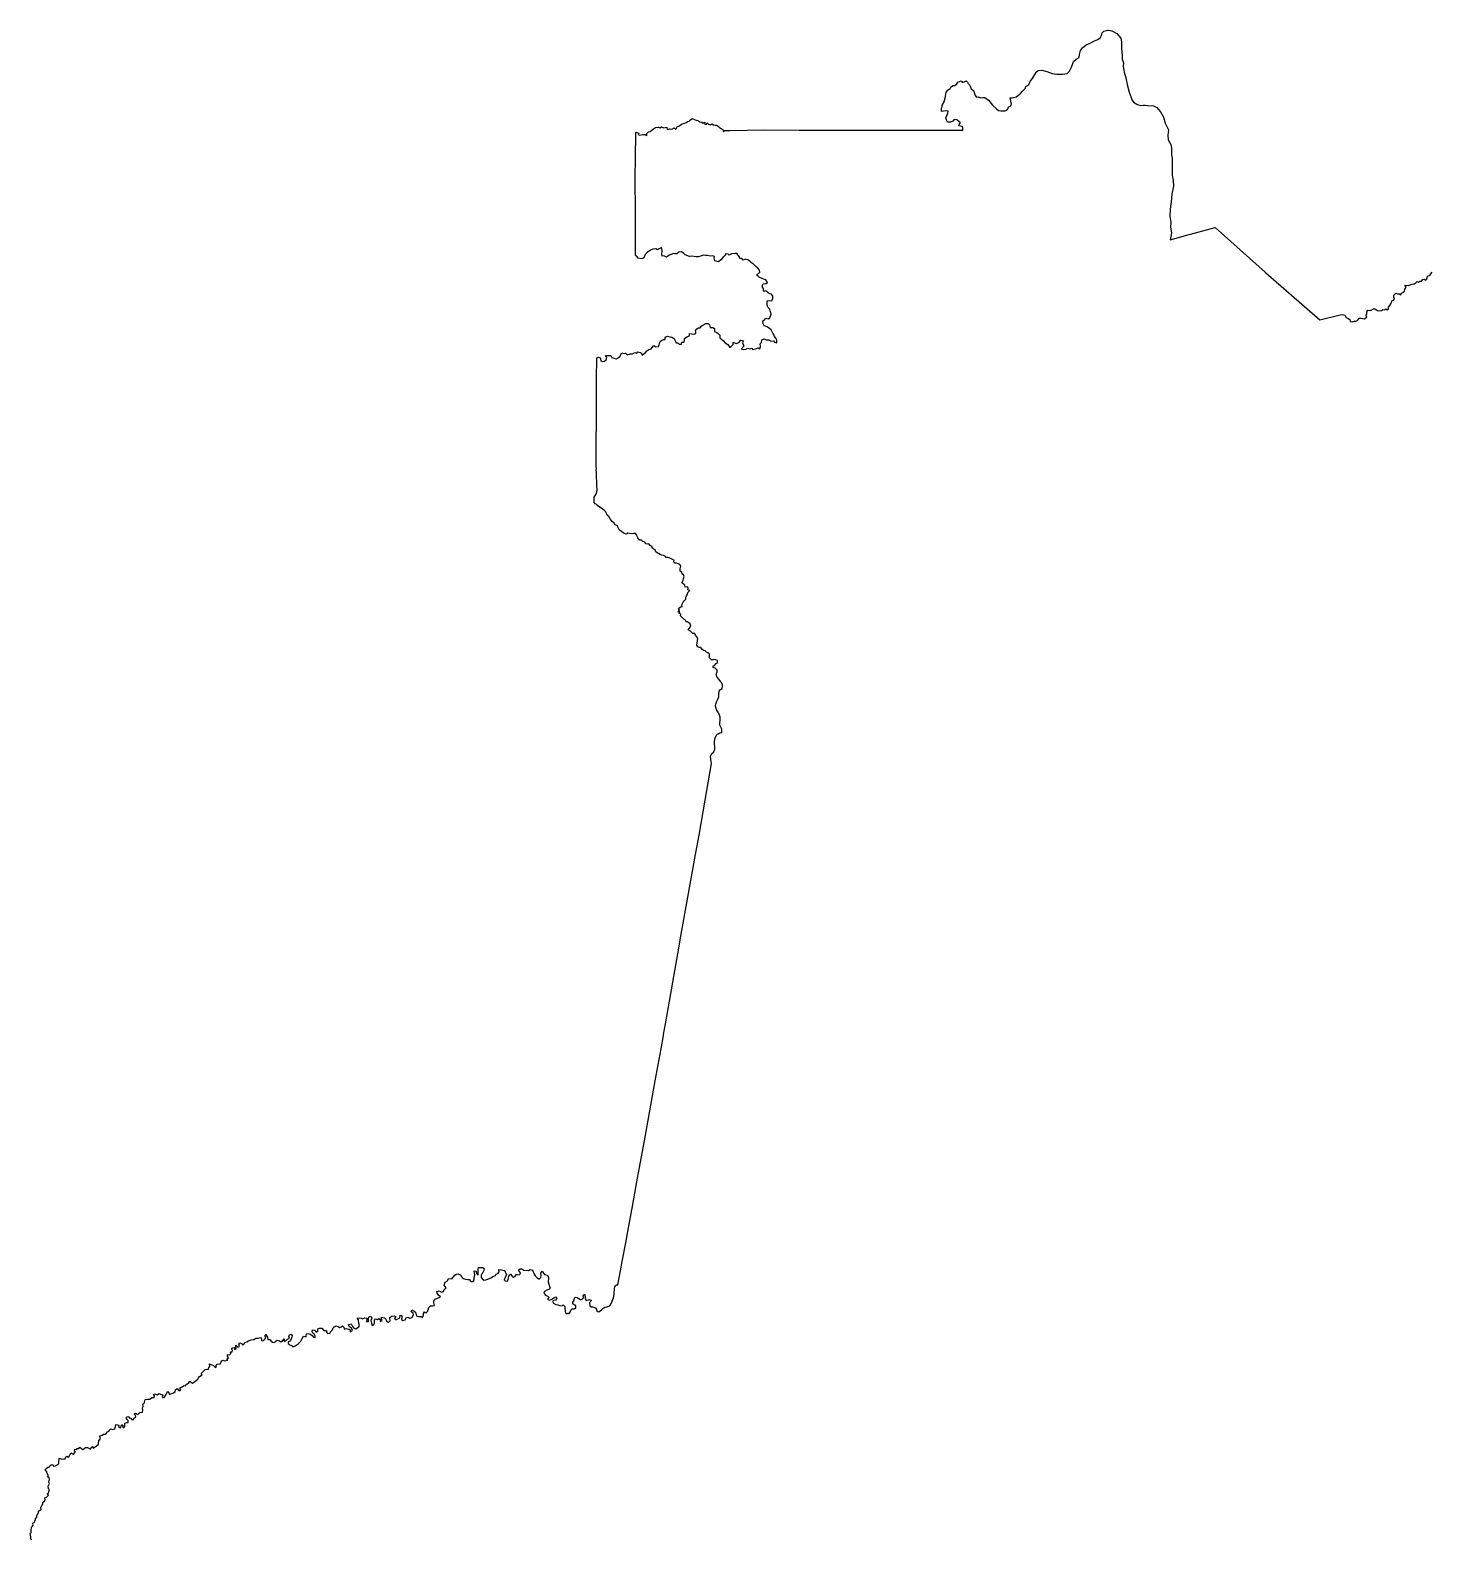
# Model space of a CAD drawing. Extents: x -74 to -34.8, y -33.8 to 5.3.
# Drawn here: x -72.96 to -65.75, y -5.53 to 2.25 of the extents above; entities that cross this region are included whole.
import ezdxf

# ---------------------------------------------------------------- set-up
doc = ezdxf.new("R2010")
doc.units = 0
doc.header["$LTSCALE"] = 2
doc.layers.add('UFEBRASIL', color=7, linetype='Continuous')

msp = doc.modelspace()

# ---------------------------------------------------------------- linework, layer by layer
at = {"layer": 'UFEBRASIL'}
msp.add_lwpolyline([(-72.9562, -5.5322), (-72.9605, -5.5235), (-72.9597, -5.5148), (-72.9628, -5.5064), (-72.9638, -5.4981), (-72.958, -5.492), (-72.9591, -5.4827), (-72.9569, -5.4654), (-72.9512, -5.4596), (-72.9484, -5.4519), (-72.951, -5.4447), (-72.9425, -5.4415), (-72.9402, -5.4342), (-72.9359, -5.4263), (-72.9359, -5.4187), (-72.9294, -5.4131), (-72.9291, -5.4055), (-72.9238, -5.3979), (-72.9204, -5.3902), (-72.9207, -5.3824), (-72.9146, -5.378), (-72.907, -5.3751), (-72.9093, -5.3661), (-72.9037, -5.3532), (-72.8987, -5.3462), (-72.8987, -5.337), (-72.8904, -5.3309), (-72.8863, -5.3218), (-72.8884, -5.3133), (-72.8799, -5.3108), (-72.8701, -5.2994), (-72.8757, -5.2934), (-72.8689, -5.2891), (-72.8669, -5.2806), (-72.8656, -5.277), (-72.8643, -5.2733), (-72.8691, -5.2664), (-72.8717, -5.2532), (-72.8635, -5.2398), (-72.867, -5.2329), (-72.8652, -5.2255), (-72.8639, -5.2171), (-72.8658, -5.2098), (-72.8737, -5.2067), (-72.8689, -5.1998), (-72.877, -5.1856), (-72.8774, -5.1776), (-72.8844, -5.1747), (-72.8851, -5.1668), (-72.8772, -5.1626), (-72.8731, -5.1561), (-72.8651, -5.1557), (-72.8622, -5.1484), (-72.8563, -5.1435), (-72.8477, -5.1426), (-72.8435, -5.15), (-72.8355, -5.1484), (-72.8283, -5.1455), (-72.8223, -5.1421), (-72.816, -5.1385), (-72.8158, -5.1346), (-72.8146, -5.1097), (-72.7985, -5.1152), (-72.791, -5.1126), (-72.7828, -5.1125), (-72.7804, -5.1035), (-72.7742, -5.0989), (-72.7662, -5.1037), (-72.7603, -5.0982), (-72.758, -5.0907), (-72.7537, -5.0828), (-72.7393, -5.0915), (-72.737, -5.0828), (-72.7302, -5.0781), (-72.7358, -5.0722), (-72.7343, -5.0641), (-72.7258, -5.0655), (-72.7209, -5.059), (-72.7125, -5.059), (-72.7075, -5.0529), (-72.7, -5.0595), (-72.6921, -5.0646), (-72.6785, -5.0549), (-72.6732, -5.055), (-72.668, -5.0552), (-72.6527, -5.0637), (-72.6487, -5.0543), (-72.6415, -5.0501), (-72.6397, -5.0581), (-72.6295, -5.052), (-72.6223, -5.0455), (-72.6111, -5.0372), (-72.6095, -5.0167), (-72.6031, -5.011), (-72.6023, -5.0029), (-72.6067, -4.9956), (-72.5926, -4.9916), (-72.5865, -4.9852), (-72.5775, -4.9853), (-72.5696, -4.9815), (-72.5648, -4.9747), (-72.558, -4.9702), (-72.5539, -4.9633), (-72.5477, -4.9585), (-72.5392, -4.9617), (-72.5281, -4.9582), (-72.5237, -4.9459), (-72.5219, -4.937), (-72.5126, -4.9387), (-72.5057, -4.9422), (-72.5086, -4.9507), (-72.4981, -4.9539), (-72.4955, -4.9442), (-72.4907, -4.9369), (-72.4852, -4.9426), (-72.4887, -4.9506), (-72.4817, -4.9536), (-72.4761, -4.9458), (-72.4767, -4.9383), (-72.4767, -4.9294), (-72.4681, -4.9256), (-72.4581, -4.9256), (-72.4579, -4.9152), (-72.4641, -4.9099), (-72.469, -4.9035), (-72.4642, -4.8964), (-72.4551, -4.8957), (-72.4522, -4.9038), (-72.4443, -4.9015), (-72.4408, -4.9097), (-72.4332, -4.9113), (-72.4303, -4.9029), (-72.4198, -4.8978), (-72.4205, -4.8877), (-72.4271, -4.8811), (-72.4188, -4.8782), (-72.4124, -4.8849), (-72.4042, -4.8812), (-72.3991, -4.8752), (-72.3857, -4.8723), (-72.3836, -4.8622), (-72.3848, -4.851), (-72.3814, -4.8443), (-72.3835, -4.8313), (-72.3762, -4.8276), (-72.3717, -4.8074), (-72.3568, -4.8053), (-72.3478, -4.8063), (-72.3369, -4.7974), (-72.3241, -4.7969), (-72.3237, -4.7877), (-72.3277, -4.7812), (-72.3207, -4.7779), (-72.3085, -4.7835), (-72.2998, -4.7762), (-72.2919, -4.7793), (-72.2777, -4.7838), (-72.2831, -4.7906), (-72.2802, -4.7987), (-72.2716, -4.7959), (-72.2632, -4.7814), (-72.2602, -4.7728), (-72.2542, -4.7654), (-72.2495, -4.7731), (-72.2472, -4.7809), (-72.24, -4.7787), (-72.2315, -4.7768), (-72.2249, -4.7723), (-72.2165, -4.7679), (-72.2146, -4.757), (-72.2062, -4.7512), (-72.2009, -4.7574), (-72.1925, -4.762), (-72.188, -4.754), (-72.1929, -4.7467), (-72.1847, -4.7441), (-72.1695, -4.7349), (-72.1615, -4.7365), (-72.1604, -4.728), (-72.1524, -4.7263), (-72.1458, -4.7216), (-72.1412, -4.7137), (-72.1339, -4.7178), (-72.1271, -4.7233), (-72.1157, -4.7139), (-72.1074, -4.707), (-72.1003, -4.7032), (-72.0966, -4.6951), (-72.091, -4.6889), (-72.0769, -4.6795), (-72.0821, -4.6727), (-72.0626, -4.6535), (-72.0535, -4.6516), (-72.0453, -4.6518), (-72.0429, -4.6441), (-72.0376, -4.6373), (-72.0393, -4.6232), (-72.0268, -4.6285), (-72.0183, -4.6315), (-72.0137, -4.6382), (-72.0059, -4.6417), (-72.0051, -4.6323), (-72.0006, -4.6259), (-71.9932, -4.6239), (-71.9845, -4.6254), (-71.9819, -4.6176), (-71.9768, -4.6081), (-71.9696, -4.6053), (-71.9622, -4.6082), (-71.9455, -4.6049), (-71.9499, -4.5977), (-71.9417, -4.5933), (-71.947, -4.5847), (-71.9462, -4.5758), (-71.9364, -4.5769), (-71.9301, -4.5712), (-71.9322, -4.5615), (-71.9232, -4.5626), (-71.9217, -4.5549), (-71.927, -4.5451), (-71.9199, -4.541), (-71.9111, -4.5393), (-71.9103, -4.549), (-71.9026, -4.5439), (-71.9041, -4.5282), (-71.8936, -4.5383), (-71.8854, -4.5338), (-71.8891, -4.5217), (-71.8829, -4.5162), (-71.8753, -4.5192), (-71.8682, -4.5268), (-71.8605, -4.5206), (-71.8565, -4.5132), (-71.8477, -4.5097), (-71.8389, -4.5053), (-71.8254, -4.4996), (-71.8112, -4.4977), (-71.8006, -4.4909), (-71.789, -4.4913), (-71.777, -4.4876), (-71.7716, -4.4953), (-71.7724, -4.505), (-71.7612, -4.5036), (-71.7519, -4.4954), (-71.75, -4.4868), (-71.7552, -4.4773), (-71.7486, -4.4726), (-71.7412, -4.4855), (-71.7395, -4.4975), (-71.7285, -4.499), (-71.7219, -4.5066), (-71.715, -4.5123), (-71.7043, -4.5131), (-71.6986, -4.5068), (-71.6901, -4.5021), (-71.6797, -4.5044), (-71.6712, -4.5097), (-71.6637, -4.505), (-71.6549, -4.4956), (-71.654, -4.5083), (-71.6444, -4.5038), (-71.6378, -4.4972), (-71.627, -4.4913), (-71.6303, -4.4831), (-71.6265, -4.475), (-71.6194, -4.4703), (-71.6142, -4.4793), (-71.6158, -4.4868), (-71.6188, -4.4948), (-71.6243, -4.507), (-71.6343, -4.5109), (-71.6342, -4.5192), (-71.6255, -4.5264), (-71.6225, -4.5284), (-71.6197, -4.5277), (-71.6177, -4.5286), (-71.6156, -4.5297), (-71.6134, -4.5309), (-71.6128, -4.5317), (-71.6126, -4.5337), (-71.6065, -4.5344), (-71.6043, -4.5337), (-71.5983, -4.5316), (-71.5827, -4.5202), (-71.5696, -4.5073), (-71.5641, -4.4962), (-71.5545, -4.4811), (-71.542, -4.4843), (-71.5422, -4.4739), (-71.5376, -4.4674), (-71.5217, -4.4686), (-71.5104, -4.4779), (-71.5028, -4.4869), (-71.4949, -4.4874), (-71.4947, -4.4787), (-71.4988, -4.4717), (-71.5073, -4.4655), (-71.5097, -4.4573), (-71.5095, -4.4483), (-71.498, -4.4496), (-71.4893, -4.46), (-71.4805, -4.4551), (-71.4814, -4.4431), (-71.4732, -4.4397), (-71.46, -4.4395), (-71.4499, -4.4519), (-71.4375, -4.4513), (-71.4369, -4.4605), (-71.4309, -4.4667), (-71.4178, -4.4662), (-71.4158, -4.4585), (-71.4097, -4.4519), (-71.4064, -4.4483), (-71.4024, -4.4381), (-71.3963, -4.4327), (-71.3888, -4.4282), (-71.3762, -4.4312), (-71.37, -4.4358), (-71.3595, -4.4337), (-71.354, -4.428), (-71.3472, -4.4344), (-71.3455, -4.4448), (-71.3361, -4.4422), (-71.3276, -4.4429), (-71.32, -4.4445), (-71.314, -4.4491), (-71.3146, -4.4586), (-71.3033, -4.4517), (-71.3075, -4.4404), (-71.3182, -4.433), (-71.324, -4.4217), (-71.3103, -4.4177), (-71.302, -4.4307), (-71.2983, -4.4375), (-71.2861, -4.443), (-71.2725, -4.4346), (-71.2666, -4.4287), (-71.2699, -4.4161), (-71.2716, -4.397), (-71.2781, -4.388), (-71.2691, -4.3864), (-71.2588, -4.388), (-71.2513, -4.3913), (-71.2391, -4.3872), (-71.2289, -4.3877), (-71.2291, -4.3974), (-71.2306, -4.4078), (-71.2208, -4.4056), (-71.2198, -4.3874), (-71.2171, -4.38), (-71.2071, -4.3799), (-71.2022, -4.389), (-71.209, -4.4004), (-71.2054, -4.4138), (-71.2014, -4.4261), (-71.1935, -4.4214), (-71.1888, -4.4147), (-71.1894, -4.3991), (-71.1848, -4.3927), (-71.173, -4.3957), (-71.1673, -4.3906), (-71.1606, -4.3951), (-71.1603, -4.4061), (-71.1504, -4.3999), (-71.1533, -4.3921), (-71.1538, -4.3831), (-71.1379, -4.3866), (-71.131, -4.3928), (-71.127, -4.4021), (-71.1177, -4.4105), (-71.1094, -4.4013), (-71.111, -4.3842), (-71.1005, -4.3774), (-71.0886, -4.3757), (-71.0797, -4.3798), (-71.0862, -4.39), (-71.0796, -4.3963), (-71.0587, -4.3867), (-71.0572, -4.3733), (-71.0481, -4.375), (-71.0479, -4.3838), (-71.0505, -4.3957), (-71.0433, -4.401), (-71.0308, -4.3971), (-71.024, -4.3849), (-71.0163, -4.3838), (-71.0075, -4.3877), (-70.9957, -4.3845), (-70.9885, -4.3697), (-70.9895, -4.362), (-71.0001, -4.3546), (-70.9968, -4.3452), (-70.9849, -4.3524), (-70.9765, -4.3629), (-70.9732, -4.3757), (-70.9625, -4.3791), (-70.9494, -4.3795), (-70.9431, -4.3859), (-70.937, -4.3752), (-70.9372, -4.3637), (-70.9318, -4.3565), (-70.9251, -4.3619), (-70.9155, -4.354), (-70.913, -4.3453), (-70.9088, -4.3332), (-70.8999, -4.3246), (-70.8897, -4.3255), (-70.8801, -4.3228), (-70.883, -4.309), (-70.8835, -4.3008), (-70.8795, -4.2926), (-70.8726, -4.2893), (-70.8587, -4.2837), (-70.8499, -4.2787), (-70.8596, -4.2694), (-70.8659, -4.2601), (-70.8687, -4.2506), (-70.8564, -4.2476), (-70.8441, -4.2539), (-70.8329, -4.2502), (-70.8306, -4.2403), (-70.8203, -4.2323), (-70.8302, -4.2189), (-70.8257, -4.203), (-70.8129, -4.1965), (-70.8082, -4.1835), (-70.7915, -4.1861), (-70.7759, -4.1667), (-70.7679, -4.1612), (-70.759, -4.16), (-70.7485, -4.1653), (-70.7372, -4.1787), (-70.7299, -4.1844), (-70.7199, -4.188), (-70.7101, -4.1888), (-70.7009, -4.1884), (-70.6925, -4.1992), (-70.6868, -4.1995), (-70.681, -4.1998), (-70.6762, -4.1901), (-70.6749, -4.1784), (-70.6727, -4.1671), (-70.6753, -4.145), (-70.6658, -4.1467), (-70.6635, -4.1587), (-70.6558, -4.167), (-70.6548, -4.1487), (-70.6555, -4.1375), (-70.6535, -4.1272), (-70.6407, -4.1277), (-70.6317, -4.1268), (-70.6239, -4.1318), (-70.6261, -4.1431), (-70.6314, -4.1529), (-70.6355, -4.1594), (-70.6389, -4.1663), (-70.6388, -4.1796), (-70.6328, -4.1877), (-70.6249, -4.1928), (-70.6153, -4.1914), (-70.6047, -4.1878), (-70.5933, -4.1827), (-70.5867, -4.1789), (-70.5798, -4.1731), (-70.5653, -4.1691), (-70.5616, -4.1616), (-70.5539, -4.158), (-70.5462, -4.1501), (-70.5493, -4.1372), (-70.5351, -4.1392), (-70.521, -4.1427), (-70.5158, -4.1499), (-70.5095, -4.1636), (-70.5153, -4.1789), (-70.5216, -4.1909), (-70.5153, -4.1962), (-70.5035, -4.1971), (-70.5005, -4.1876), (-70.4952, -4.1663), (-70.4877, -4.1619), (-70.4804, -4.1721), (-70.4733, -4.1774), (-70.4636, -4.1731), (-70.4607, -4.1629), (-70.4523, -4.1629), (-70.4436, -4.1653), (-70.4375, -4.1586), (-70.4408, -4.1504), (-70.4467, -4.1419), (-70.4395, -4.1341), (-70.4306, -4.1351), (-70.4192, -4.1405), (-70.3963, -4.1423), (-70.3872, -4.1377), (-70.3758, -4.1418), (-70.3693, -4.1526), (-70.3666, -4.1611), (-70.3613, -4.1695), (-70.3514, -4.1808), (-70.3408, -4.1868), (-70.3325, -4.1784), (-70.3297, -4.1681), (-70.3319, -4.1563), (-70.326, -4.1463), (-70.3191, -4.1568), (-70.3126, -4.1628), (-70.2988, -4.1661), (-70.2924, -4.1765), (-70.2926, -4.1848), (-70.2951, -4.2005), (-70.2907, -4.2135), (-70.2849, -4.2338), (-70.2905, -4.2413), (-70.3014, -4.2449), (-70.3128, -4.2503), (-70.3159, -4.2595), (-70.3073, -4.2695), (-70.2958, -4.2759), (-70.2896, -4.2823), (-70.2984, -4.2907), (-70.2867, -4.2953), (-70.2794, -4.2924), (-70.2727, -4.2885), (-70.2629, -4.2819), (-70.2556, -4.2777), (-70.2503, -4.2871), (-70.2571, -4.296), (-70.2654, -4.2975), (-70.2728, -4.3011), (-70.2668, -4.312), (-70.2555, -4.3184), (-70.2441, -4.3199), (-70.2343, -4.3232), (-70.2224, -4.3243), (-70.2166, -4.3191), (-70.2128, -4.3236), (-70.2089, -4.3281), (-70.209, -4.3395), (-70.2067, -4.3497), (-70.2065, -4.3519), (-70.2063, -4.3542), (-70.2057, -4.361), (-70.1979, -4.3663), (-70.197, -4.3644), (-70.195, -4.3636), (-70.1934, -4.3626), (-70.1912, -4.3628), (-70.1891, -4.3637), (-70.1873, -4.365), (-70.1863, -4.3647), (-70.1802, -4.3581), (-70.1783, -4.3471), (-70.1701, -4.3409), (-70.1606, -4.3398), (-70.1524, -4.3356), (-70.1523, -4.3257), (-70.1597, -4.3199), (-70.1681, -4.3148), (-70.1674, -4.3059), (-70.161, -4.296), (-70.1583, -4.2844), (-70.155, -4.2823), (-70.1518, -4.2802), (-70.1452, -4.2825), (-70.1432, -4.2832), (-70.1379, -4.2866), (-70.1359, -4.2878), (-70.1287, -4.2937), (-70.1196, -4.2904), (-70.1129, -4.2833), (-70.1135, -4.2712), (-70.1079, -4.2645), (-70.1037, -4.2762), (-70.1033, -4.2886), (-70.0977, -4.2966), (-70.0816, -4.292), (-70.0714, -4.2968), (-70.0813, -4.3084), (-70.0793, -4.325), (-70.0728, -4.3294), (-70.0635, -4.33), (-70.0502, -4.3346), (-70.0445, -4.343), (-70.0437, -4.3524), (-70.0396, -4.3534), (-70.0328, -4.3552), (-70.0259, -4.3499), (-70.0191, -4.3456), (-70.0114, -4.3366), (-70.0018, -4.3322), (-69.9912, -4.3297), (-69.9884, -4.3291), (-69.9854, -4.3284), (-69.9809, -4.3274), (-69.9753, -4.3206), (-69.968, -4.309), (-69.9638, -4.3006), (-69.9576, -4.2843), (-69.9549, -4.2663), (-69.9539, -4.2534), (-69.9533, -4.2466), (-69.9531, -4.2432), (-69.9527, -4.2386), (-69.9523, -4.235), (-69.9512, -4.2271), (-69.9507, -4.2264), (-69.947, -4.2213), (-69.9457, -4.2195), (-69.9436, -4.2166), (-69.9352, -4.2165), (-69.9213, -4.144), (-69.9123, -4.0967), (-69.894, -4.0007), (-69.8835, -3.942), (-69.8586, -3.8037), (-69.8377, -3.6866), (-69.8256, -3.6204), (-69.7987, -3.4744), (-69.7425, -3.166), (-69.7123, -3.0006), (-69.7004, -2.9331), (-69.6993, -2.927), (-69.6895, -2.8717), (-69.6209, -2.483), (-69.6134, -2.4402), (-69.5345, -2.0005), (-69.5168, -1.8998), (-69.4856, -1.7207), (-69.4533, -1.5315), (-69.4538, -1.5211), (-69.4564, -1.5087), (-69.4575, -1.4935), (-69.4503, -1.479), (-69.441, -1.4711), (-69.4353, -1.4579), (-69.4352, -1.4463), (-69.4366, -1.4299), (-69.4371, -1.4175), (-69.4345, -1.3983), (-69.4289, -1.3866), (-69.4225, -1.3807), (-69.4182, -1.3782), (-69.41, -1.3734), (-69.4, -1.3707), (-69.4, -1.3676), (-69.3999, -1.3539), (-69.4047, -1.3445), (-69.4094, -1.3338), (-69.4096, -1.3248), (-69.4085, -1.3069), (-69.4086, -1.2932), (-69.4099, -1.2875), (-69.4112, -1.2818), (-69.4171, -1.2698), (-69.4185, -1.2668), (-69.4256, -1.2572), (-69.4308, -1.2419), (-69.4313, -1.233), (-69.4304, -1.2246), (-69.4258, -1.2107), (-69.4193, -1.1989), (-69.4142, -1.1868), (-69.4145, -1.1742), (-69.4132, -1.1577), (-69.406, -1.1495), (-69.3984, -1.1444), (-69.3957, -1.1326), (-69.3968, -1.1235), (-69.4009, -1.114), (-69.4109, -1.1019), (-69.4251, -1.0836), (-69.4275, -1.0758), (-69.4284, -1.073), (-69.424, -1.0589), (-69.4243, -1.0495), (-69.4334, -1.0399), (-69.4434, -1.0366), (-69.4442, -1.0279), (-69.4366, -1.0269), (-69.4285, -1.0157), (-69.421, -1.0122), (-69.4217, -1.0004), (-69.4304, -0.9977), (-69.441, -0.9946), (-69.4501, -0.9983), (-69.4563, -0.9932), (-69.4642, -0.9842), (-69.4627, -0.9766), (-69.4636, -0.9673), (-69.4709, -0.9606), (-69.4788, -0.9573), (-69.4849, -0.9506), (-69.4931, -0.9489), (-69.5022, -0.9426), (-69.508, -0.933), (-69.5164, -0.9337), (-69.5235, -0.9297), (-69.5274, -0.922), (-69.5259, -0.912), (-69.5233, -0.8863), (-69.528, -0.8783), (-69.5347, -0.8705), (-69.5385, -0.862), (-69.5482, -0.861), (-69.5551, -0.8552), (-69.5615, -0.8487), (-69.5737, -0.8422), (-69.5663, -0.8334), (-69.5596, -0.823), (-69.5631, -0.8123), (-69.5687, -0.8069), (-69.5742, -0.8011), (-69.5839, -0.8017), (-69.5884, -0.791), (-69.5951, -0.7871), (-69.6031, -0.7788), (-69.6121, -0.7702), (-69.6099, -0.7616), (-69.6199, -0.7592), (-69.6166, -0.7505), (-69.6264, -0.7497), (-69.6182, -0.741), (-69.6226, -0.7321), (-69.6121, -0.7237), (-69.6039, -0.7217), (-69.6054, -0.714), (-69.6024, -0.7069), (-69.5987, -0.6997), (-69.5936, -0.6928), (-69.5852, -0.6844), (-69.5848, -0.6749), (-69.5821, -0.6669), (-69.5758, -0.6584), (-69.5738, -0.6498), (-69.5643, -0.6398), (-69.5753, -0.6367), (-69.5733, -0.6261), (-69.5801, -0.6202), (-69.5883, -0.6228), (-69.5905, -0.6132), (-69.5948, -0.6065), (-69.605, -0.6), (-69.5982, -0.5892), (-69.5965, -0.5775), (-69.5932, -0.5677), (-69.5962, -0.5596), (-69.6035, -0.5537), (-69.6063, -0.5449), (-69.6147, -0.5403), (-69.6147, -0.5291), (-69.612, -0.5218), (-69.6111, -0.5135), (-69.6155, -0.5063), (-69.6224, -0.5018), (-69.6333, -0.4985), (-69.6438, -0.4997), (-69.6463, -0.4916), (-69.645, -0.483), (-69.653, -0.4806), (-69.6632, -0.4743), (-69.6705, -0.4716), (-69.6782, -0.4697), (-69.6863, -0.4691), (-69.6912, -0.4625), (-69.6992, -0.4588), (-69.709, -0.4576), (-69.7177, -0.4551), (-69.726, -0.4487), (-69.7333, -0.4462), (-69.7392, -0.4404), (-69.7425, -0.4299), (-69.7497, -0.4272), (-69.7555, -0.421), (-69.7621, -0.4107), (-69.7692, -0.4075), (-69.7753, -0.4003), (-69.7835, -0.4017), (-69.7921, -0.4002), (-69.7941, -0.3917), (-69.8059, -0.3874), (-69.8139, -0.3812), (-69.8235, -0.381), (-69.8323, -0.3685), (-69.836, -0.3618), (-69.8379, -0.3544), (-69.8449, -0.3458), (-69.8544, -0.3464), (-69.8621, -0.3483), (-69.8744, -0.3468), (-69.8834, -0.3444), (-69.8925, -0.3492), (-69.9002, -0.3464), (-69.9076, -0.3424), (-69.9156, -0.3361), (-69.9232, -0.3315), (-69.9294, -0.3235), (-69.9341, -0.3166), (-69.9372, -0.3064), (-69.9483, -0.3015), (-69.9537, -0.2922), (-69.9638, -0.285), (-69.9754, -0.2699), (-69.9814, -0.2587), (-69.9903, -0.2517), (-69.9972, -0.2348), (-70.0061, -0.2255), (-70.0202, -0.2183), (-70.0302, -0.2092), (-70.0376, -0.204), (-70.0436, -0.1974), (-70.052, -0.1931), (-70.0574, -0.1868), (-70.058, -0.1693), (-70.0581, -0.1583), (-70.0487, -0.1458), (-70.0457, -0.1371), (-70.0417, -0.1242), (-70.0414, -0.114), (-70.0437, -0.1054), (-70.0452, -0.031), (-70.0464, -0.0211), (-70.0459, -0.0098), (-70.0465, -0.0005), (-70.0467, 0.0683), (-70.0464, 0.1091), (-70.0457, 0.2474), (-70.0445, 0.4574), (-70.0441, 0.5504), (-70.0436, 0.5588), (-70.0356, 0.5614), (-70.0265, 0.5579), (-70.0231, 0.5435), (-70.016, 0.5393), (-70.0042, 0.5409), (-69.9952, 0.5477), (-69.9914, 0.561), (-69.9991, 0.5702), (-69.9873, 0.5713), (-69.9714, 0.5709), (-69.9662, 0.5611), (-69.9558, 0.5567), (-69.9424, 0.5543), (-69.9325, 0.5601), (-69.9256, 0.565), (-69.9148, 0.5853), (-69.9067, 0.5812), (-69.8954, 0.583), (-69.8873, 0.5749), (-69.8702, 0.5799), (-69.8605, 0.5798), (-69.8479, 0.5869), (-69.8378, 0.5835), (-69.8316, 0.59), (-69.8193, 0.5858), (-69.8131, 0.5828), (-69.8094, 0.5722), (-69.8001, 0.5805), (-69.7921, 0.5859), (-69.7861, 0.5956), (-69.7751, 0.6018), (-69.7642, 0.6054), (-69.7502, 0.6221), (-69.7402, 0.6148), (-69.7252, 0.6169), (-69.7216, 0.6264), (-69.7202, 0.6327), (-69.718, 0.643), (-69.7111, 0.6481), (-69.6997, 0.6528), (-69.6918, 0.6534), (-69.6908, 0.6655), (-69.6798, 0.6706), (-69.6666, 0.6669), (-69.6564, 0.666), (-69.6481, 0.6608), (-69.644, 0.6534), (-69.6402, 0.6467), (-69.6346, 0.6364), (-69.627, 0.6365), (-69.6187, 0.6295), (-69.6068, 0.6292), (-69.6057, 0.6388), (-69.5948, 0.6388), (-69.5913, 0.6479), (-69.591, 0.659), (-69.5799, 0.6664), (-69.5668, 0.6725), (-69.5665, 0.6841), (-69.5559, 0.6831), (-69.5434, 0.6809), (-69.5394, 0.682), (-69.5341, 0.6836), (-69.5326, 0.6923), (-69.535, 0.7), (-69.5279, 0.7076), (-69.5195, 0.7135), (-69.5103, 0.7124), (-69.5059, 0.7212), (-69.4979, 0.7278), (-69.4815, 0.7356), (-69.4694, 0.7351), (-69.4626, 0.729), (-69.4594, 0.7156), (-69.4461, 0.7143), (-69.4376, 0.7097), (-69.4371, 0.6944), (-69.4281, 0.6909), (-69.4202, 0.6852), (-69.41, 0.6747), (-69.409, 0.6611), (-69.4004, 0.6549), (-69.3912, 0.6459), (-69.3823, 0.6365), (-69.3689, 0.6275), (-69.359, 0.6118), (-69.3522, 0.6152), (-69.3417, 0.6275), (-69.3406, 0.6393), (-69.3253, 0.6327), (-69.3115, 0.6374), (-69.3017, 0.6492), (-69.2876, 0.6464), (-69.2926, 0.6352), (-69.2861, 0.6196), (-69.2941, 0.611), (-69.2983, 0.6034), (-69.2854, 0.6021), (-69.2762, 0.6031), (-69.2658, 0.6083), (-69.2551, 0.6044), (-69.2441, 0.6087), (-69.239, 0.6024), (-69.2262, 0.6057), (-69.2128, 0.6096), (-69.2083, 0.6075), (-69.2037, 0.6053), (-69.2006, 0.6172), (-69.2017, 0.6315), (-69.1958, 0.6373), (-69.1932, 0.6515), (-69.1808, 0.656), (-69.1708, 0.6516), (-69.1568, 0.6512), (-69.1452, 0.6449), (-69.1336, 0.6462), (-69.1279, 0.6402), (-69.1168, 0.6355), (-69.1152, 0.6498), (-69.1203, 0.6595), (-69.1276, 0.6684), (-69.1321, 0.6787), (-69.1366, 0.6856), (-69.1446, 0.7025), (-69.1537, 0.7101), (-69.1664, 0.7189), (-69.1804, 0.7244), (-69.1862, 0.7332), (-69.1873, 0.7492), (-69.1778, 0.7557), (-69.1729, 0.7631), (-69.1611, 0.7602), (-69.1524, 0.7653), (-69.145, 0.783), (-69.147, 0.7914), (-69.1511, 0.7998), (-69.1515, 0.8098), (-69.1601, 0.8174), (-69.1659, 0.8285), (-69.1653, 0.843), (-69.1661, 0.8519), (-69.1541, 0.8542), (-69.1423, 0.8523), (-69.1365, 0.8636), (-69.1358, 0.8772), (-69.1441, 0.8863), (-69.1545, 0.8881), (-69.1628, 0.896), (-69.1718, 0.9027), (-69.1851, 0.9028), (-69.1848, 0.9154), (-69.1896, 0.9225), (-69.1906, 0.9326), (-69.186, 0.9392), (-69.1716, 0.9423), (-69.1634, 0.946), (-69.1735, 0.9598), (-69.184, 0.9645), (-69.1949, 0.9684), (-69.2061, 0.9723), (-69.2118, 0.9799), (-69.2206, 0.985), (-69.2036, 0.9996), (-69.2059, 1.0101), (-69.2144, 1.0213), (-69.2255, 1.0302), (-69.2369, 1.042), (-69.2461, 1.0476), (-69.2536, 1.0549), (-69.2654, 1.0644), (-69.2776, 1.0669), (-69.2898, 1.0624), (-69.2956, 1.0703), (-69.3065, 1.0711), (-69.3083, 1.0791), (-69.3216, 1.0957), (-69.3313, 1.0963), (-69.349, 1.0936), (-69.3613, 1.0881), (-69.3676, 1.0927), (-69.3796, 1.0953), (-69.386, 1.0826), (-69.3951, 1.0748), (-69.4044, 1.064), (-69.4165, 1.0524), (-69.4354, 1.0576), (-69.4395, 1.0716), (-69.4374, 1.0806), (-69.448, 1.0837), (-69.4571, 1.0819), (-69.4728, 1.0864), (-69.4838, 1.0866), (-69.4934, 1.0879), (-69.51, 1.0821), (-69.5214, 1.0796), (-69.5323, 1.0796), (-69.543, 1.0813), (-69.5565, 1.0817), (-69.5665, 1.0807), (-69.5876, 1.0885), (-69.5946, 1.0965), (-69.6069, 1.1052), (-69.6217, 1.1025), (-69.6311, 1.0949), (-69.6409, 1.0949), (-69.6494, 1.0955), (-69.6606, 1.0908), (-69.6716, 1.0877), (-69.6848, 1.0765), (-69.6983, 1.0837), (-69.7062, 1.0822), (-69.7092, 1.0902), (-69.7065, 1.1124), (-69.7106, 1.1265), (-69.7219, 1.1198), (-69.7307, 1.1158), (-69.7402, 1.1207), (-69.7548, 1.1187), (-69.7662, 1.1132), (-69.7848, 1.1013), (-69.7953, 1.0902), (-69.8021, 1.0736), (-69.8122, 1.0692), (-69.8302, 1.0721), (-69.8354, 1.0782), (-69.8444, 1.0854), (-69.8445, 1.1362), (-69.845, 1.2941), (-69.8456, 1.4996), (-69.8445, 1.5757), (-69.8445, 1.578), (-69.8425, 1.7208), (-69.8267, 1.7162), (-69.8304, 1.7093), (-69.8218, 1.7051), (-69.8059, 1.7096), (-69.7951, 1.71), (-69.7858, 1.7049), (-69.7851, 1.7148), (-69.7779, 1.7234), (-69.7691, 1.7242), (-69.7577, 1.7335), (-69.7523, 1.7389), (-69.7417, 1.7444), (-69.7281, 1.747), (-69.7171, 1.7437), (-69.7111, 1.7495), (-69.7008, 1.7438), (-69.6915, 1.7455), (-69.6832, 1.7471), (-69.6818, 1.7357), (-69.6696, 1.7384), (-69.6576, 1.7367), (-69.6456, 1.7435), (-69.6365, 1.7368), (-69.6307, 1.7433), (-69.6289, 1.7507), (-69.6209, 1.7524), (-69.603, 1.7642), (-69.5922, 1.7677), (-69.5825, 1.7703), (-69.5752, 1.7758), (-69.5674, 1.7773), (-69.5614, 1.7843), (-69.5523, 1.7917), (-69.5369, 1.7849), (-69.5202, 1.7788), (-69.5129, 1.7743), (-69.5033, 1.7721), (-69.4952, 1.7668), (-69.4876, 1.7723), (-69.4869, 1.7622), (-69.4787, 1.76), (-69.4744, 1.7687), (-69.4686, 1.7619), (-69.4576, 1.7592), (-69.4511, 1.7643), (-69.442, 1.7596), (-69.4341, 1.758), (-69.4262, 1.7569), (-69.4182, 1.7523), (-69.4132, 1.7465), (-69.4013, 1.7379), (-69.3935, 1.7346), (-69.3932, 1.7241), (-69.3849, 1.7297), (-69.3576, 1.7302), (-69.1786, 1.7334), (-69.0008, 1.7321), (-68.6973, 1.732), (-68.165, 1.7316), (-68.1568, 1.7316), (-68.1575, 1.7419), (-68.1596, 1.75), (-68.1792, 1.7536), (-68.1759, 1.7609), (-68.1695, 1.7707), (-68.1769, 1.774), (-68.1877, 1.7847), (-68.2026, 1.7863), (-68.2091, 1.7782), (-68.2204, 1.7733), (-68.2287, 1.7726), (-68.2366, 1.7725), (-68.2406, 1.7793), (-68.245, 1.7949), (-68.2391, 1.8071), (-68.2356, 1.819), (-68.2337, 1.8299), (-68.2442, 1.8313), (-68.2571, 1.8292), (-68.2669, 1.8273), (-68.2667, 1.846), (-68.2636, 1.8529), (-68.2637, 1.8606), (-68.2595, 1.8676), (-68.2534, 1.8787), (-68.2505, 1.89), (-68.2492, 1.8984), (-68.2475, 1.9062), (-68.2458, 1.9154), (-68.2433, 1.9267), (-68.2355, 1.9379), (-68.2232, 1.9455), (-68.2187, 1.9534), (-68.2087, 1.9616), (-68.1989, 1.9609), (-68.1883, 1.971), (-68.1829, 1.9788), (-68.1662, 1.9848), (-68.1586, 1.9777), (-68.1511, 1.9808), (-68.1407, 1.9848), (-68.1339, 1.9794), (-68.1295, 1.9718), (-68.1226, 1.9658), (-68.1199, 1.9576), (-68.1145, 1.9442), (-68.1031, 1.9363), (-68.0941, 1.9102), (-68.0875, 1.9013), (-68.0794, 1.9024), (-68.0653, 1.8979), (-68.0537, 1.8993), (-68.0434, 1.8997), (-68.0249, 1.8853), (-68.0041, 1.8603), (-67.9838, 1.8422), (-67.9736, 1.8328), (-67.9614, 1.8305), (-67.9413, 1.8307), (-67.9308, 1.8348), (-67.9246, 1.8435), (-67.9227, 1.8522), (-67.9119, 1.8559), (-67.9069, 1.8661), (-67.9105, 1.8806), (-67.913, 1.8978), (-67.9024, 1.8984), (-67.8826, 1.9028), (-67.8597, 1.9202), (-67.8515, 1.9303), (-67.8357, 1.9454), (-67.8321, 1.9572), (-67.8182, 1.9668), (-67.8086, 1.9852), (-67.7982, 1.9981), (-67.7794, 2.0311), (-67.769, 2.0393), (-67.7499, 2.0401), (-67.7252, 2.034), (-67.6971, 2.0234), (-67.6728, 2.0203), (-67.6706, 2.02), (-67.6431, 2.0202), (-67.6198, 2.0237), (-67.6071, 2.0354), (-67.5977, 2.0558), (-67.5902, 2.0744), (-67.5864, 2.0855), (-67.5728, 2.0978), (-67.558, 2.1061), (-67.5557, 2.1208), (-67.5509, 2.1417), (-67.5401, 2.1559), (-67.5219, 2.1703), (-67.5007, 2.1791), (-67.4796, 2.191), (-67.4624, 2.199), (-67.4482, 2.2081), (-67.4426, 2.22), (-67.4387, 2.2333), (-67.431, 2.2416), (-67.4103, 2.2466), (-67.4066, 2.2462), (-67.3893, 2.244), (-67.3645, 2.2303), (-67.3435, 2.2055), (-67.3405, 2.1866), (-67.3391, 2.1521), (-67.3364, 2.1167), (-67.3369, 2.0981), (-67.3299, 2.0782), (-67.3306, 2.0613), (-67.3261, 2.0297), (-67.3168, 2.0012), (-67.3104, 1.9668), (-67.3002, 1.9267), (-67.2895, 1.8995), (-67.2868, 1.8886), (-67.2781, 1.8757), (-67.2607, 1.8655), (-67.2439, 1.8582), (-67.2288, 1.8608), (-67.2181, 1.8599), (-67.2063, 1.8584), (-67.1743, 1.857), (-67.1571, 1.8488), (-67.1397, 1.8266), (-67.1241, 1.7989), (-67.1156, 1.7675), (-67.1063, 1.7507), (-67.0974, 1.7326), (-67.0996, 1.7192), (-67.1014, 1.7062), (-67.0995, 1.6817), (-67.0863, 1.658), (-67.0815, 1.6382), (-67.0815, 1.6064), (-67.0791, 1.5873), (-67.078, 1.5444), (-67.0787, 1.4998), (-67.0732, 1.4729), (-67.0723, 1.4426), (-67.0804, 1.4013), (-67.0834, 1.3618), (-67.0854, 1.351), (-67.0888, 1.325), (-67.0899, 1.288), (-67.086, 1.256), (-67.0873, 1.2316), (-67.0829, 1.2033), (-67.0849, 1.1833), (-67.0882, 1.1669), (-67.0098, 1.1884), (-66.8569, 1.2302), (-66.5993, 0.9997), (-66.5954, 0.9963), (-66.3185, 0.7551), (-66.213, 0.7806), (-66.2022, 0.7812), (-66.1881, 0.7787), (-66.1827, 0.7671), (-66.1725, 0.7613), (-66.1633, 0.7561), (-66.1611, 0.7464), (-66.1511, 0.7445), (-66.1413, 0.7481), (-66.1322, 0.7479), (-66.1211, 0.7521), (-66.1145, 0.7634), (-66.1022, 0.7637), (-66.0885, 0.7591), (-66.0763, 0.7683), (-66.0784, 0.779), (-66.0758, 0.7873), (-66.0745, 0.7987), (-66.0701, 0.8051), (-66.056, 0.8022), (-66.038, 0.812), (-66.0173, 0.8), (-66.0006, 0.8026), (-65.9931, 0.807), (-65.9833, 0.8062), (-65.9778, 0.8118), (-65.9714, 0.806), (-65.9644, 0.8095), (-65.9647, 0.8198), (-65.9577, 0.8289), (-65.9519, 0.8363), (-65.9485, 0.8443), (-65.9459, 0.8526), (-65.9387, 0.8558), (-65.9333, 0.8625), (-65.9358, 0.8708), (-65.9366, 0.8821), (-65.9254, 0.8913), (-65.917, 0.8892), (-65.9084, 0.8888), (-65.9011, 0.8836), (-65.8972, 0.8922), (-65.8902, 0.8961), (-65.8816, 0.9016), (-65.8793, 0.913), (-65.8737, 0.922), (-65.8797, 0.9327), (-65.8623, 0.9309), (-65.8422, 0.9383), (-65.8317, 0.9401), (-65.8222, 0.9454), (-65.8164, 0.9521), (-65.8091, 0.949), (-65.8016, 0.9535), (-65.7939, 0.9541), (-65.7878, 0.9619), (-65.78, 0.964), (-65.7741, 0.9591), (-65.7672, 0.9641), (-65.765, 0.973), (-65.7611, 0.981), (-65.7508, 0.9824), (-65.7458, 0.9907), (-65.7394, 0.9996)], dxfattribs=at)

doc.saveas('drawing.dxf')
